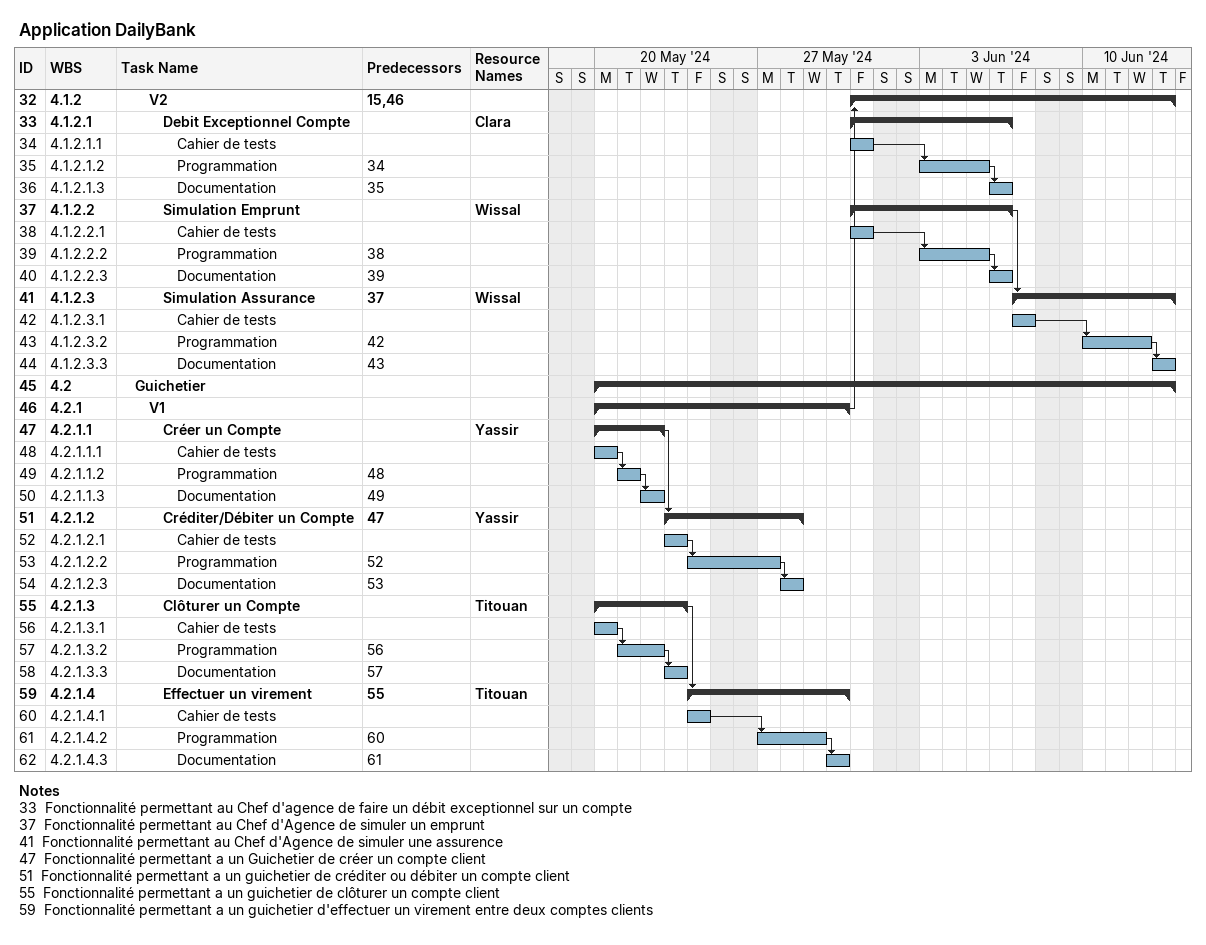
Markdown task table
Application DailyBank

| ID | WBS | Task | Start | Finish | Predecessors | Resources |
|---|---|---|---|---|---|---|
| 32 | 4.1.2 | **V2** | 2024-05-31 | 2024-06-13 | 15, 46 |  |
| 33 | 4.1.2.1 | **Debit Exceptionnel Compte** | 2024-05-31 | 2024-06-06 |  | Clara |
| 34 | 4.1.2.1.1 | Cahier de tests | 2024-05-31 | 2024-05-31 |  |  |
| 35 | 4.1.2.1.2 | Programmation | 2024-06-03 | 2024-06-05 | 34 |  |
| 36 | 4.1.2.1.3 | Documentation | 2024-06-06 | 2024-06-06 | 35 |  |
| 37 | 4.1.2.2 | **Simulation Emprunt** | 2024-05-31 | 2024-06-06 |  | Wissal |
| 38 | 4.1.2.2.1 | Cahier de tests | 2024-05-31 | 2024-05-31 |  |  |
| 39 | 4.1.2.2.2 | Programmation | 2024-06-03 | 2024-06-05 | 38 |  |
| 40 | 4.1.2.2.3 | Documentation | 2024-06-06 | 2024-06-06 | 39 |  |
| 41 | 4.1.2.3 | **Simulation Assurance** | 2024-06-07 | 2024-06-13 | 37 | Wissal |
| 42 | 4.1.2.3.1 | Cahier de tests | 2024-06-07 | 2024-06-07 |  |  |
| 43 | 4.1.2.3.2 | Programmation | 2024-06-10 | 2024-06-12 | 42 |  |
| 44 | 4.1.2.3.3 | Documentation | 2024-06-13 | 2024-06-13 | 43 |  |
| 45 | 4.2 | **Guichetier** | 2024-05-20 | 2024-06-13 |  |  |
| 46 | 4.2.1 | **V1** | 2024-05-20 | 2024-05-30 |  |  |
| 47 | 4.2.1.1 | **Créer un Compte** | 2024-05-20 | 2024-05-22 |  | Yassir |
| 48 | 4.2.1.1.1 | Cahier de tests | 2024-05-20 | 2024-05-20 |  |  |
| 49 | 4.2.1.1.2 | Programmation | 2024-05-21 | 2024-05-21 | 48 |  |
| 50 | 4.2.1.1.3 | Documentation | 2024-05-22 | 2024-05-22 | 49 |  |
| 51 | 4.2.1.2 | **Créditer/Débiter un Compte** | 2024-05-23 | 2024-05-28 | 47 | Yassir |
| 52 | 4.2.1.2.1 | Cahier de tests | 2024-05-23 | 2024-05-23 |  |  |
| 53 | 4.2.1.2.2 | Programmation | 2024-05-24 | 2024-05-27 | 52 |  |
| 54 | 4.2.1.2.3 | Documentation | 2024-05-28 | 2024-05-28 | 53 |  |
| 55 | 4.2.1.3 | **Clôturer un Compte** | 2024-05-20 | 2024-05-23 |  | Titouan |
| 56 | 4.2.1.3.1 | Cahier de tests | 2024-05-20 | 2024-05-20 |  |  |
| 57 | 4.2.1.3.2 | Programmation | 2024-05-21 | 2024-05-22 | 56 |  |
| 58 | 4.2.1.3.3 | Documentation | 2024-05-23 | 2024-05-23 | 57 |  |
| 59 | 4.2.1.4 | **Effectuer un virement** | 2024-05-24 | 2024-05-30 | 55 | Titouan |
| 60 | 4.2.1.4.1 | Cahier de tests | 2024-05-24 | 2024-05-24 |  |  |
| 61 | 4.2.1.4.2 | Programmation | 2024-05-27 | 2024-05-29 | 60 |  |
| 62 | 4.2.1.4.3 | Documentation | 2024-05-30 | 2024-05-30 | 61 |  |

Notes
- 33: Fonctionnalité permettant au Chef d'agence de faire un débit exceptionnel sur un compte
- 37: Fonctionnalité permettant au Chef d'Agence de simuler un emprunt
- 41: Fonctionnalité permettant au Chef d'Agence de simuler une assurence
- 47: Fonctionnalité permettant a un Guichetier de créer un compte client
- 51: Fonctionnalité permettant a un guichetier de créditer ou débiter un compte client
- 55: Fonctionnalité permettant a un guichetier de clôturer un compte client
- 59: Fonctionnalité permettant a un guichetier d'effectuer un virement entre deux comptes clients
